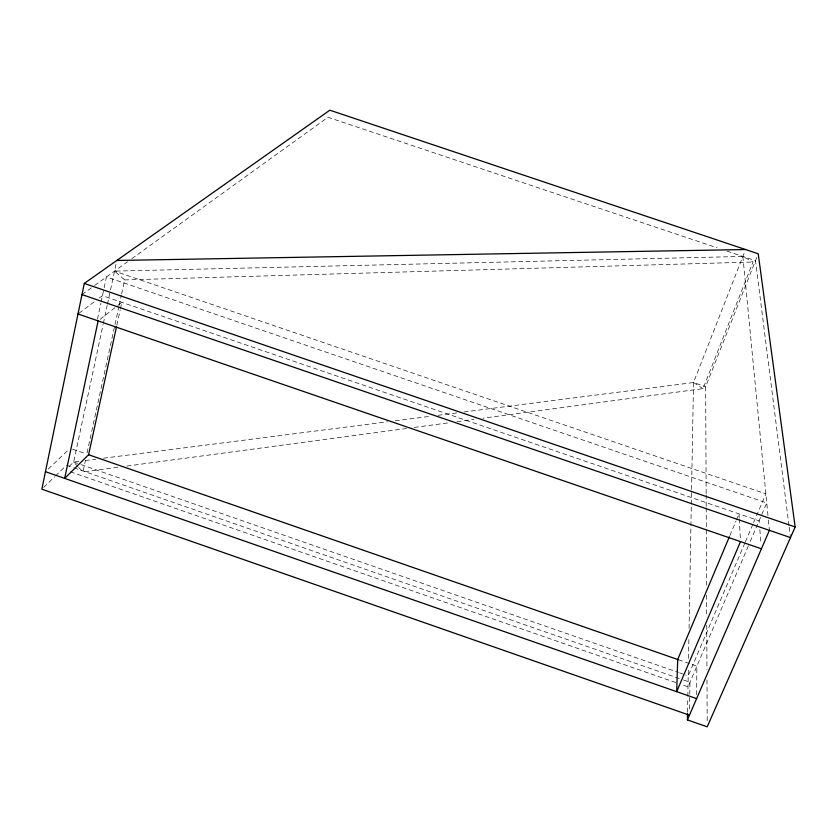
<?xml version="1.0" encoding="UTF-8"?>
<svg xmlns="http://www.w3.org/2000/svg" width="837" height="837" viewBox="0 0 837 837"><rect width="100%" height="100%" fill="white"/><g stroke="black" fill="none" stroke-linecap="round" stroke-linejoin="round"><path stroke-width="0.63" stroke-dasharray="4.18 3.14" d="M696.646 694.72L696.865 666.137L677.708 659.483M689.542 708.855L689.97 682.26L681.328 679.246M687.554 712.046L687.815 697.671M687.836 696.363L688.307 670.207M688.516 658.437L688.903 637.522M689.06 628.367L691.289 505.454M691.31 504.146L693.517 382.54L745.129 250.692M97.479 319.169L100.838 303.318M101.11 302.042L106.435 276.963L766.744 502.943L748.738 545.002M69.105 466.491L73.656 462.034L103.097 324.578M103.369 323.302L107.188 305.484M107.46 304.218L116.573 261.646M117.86 467.287L82.905 471.984L85.395 460.538M87.048 452.901L114.721 325.719M115.004 324.442L118.875 306.635M119.147 305.369L121.365 295.189M121.637 293.923L124.682 279.935L114.543 271.125L742.879 256.436L753.028 262.023L703.017 388.619L482.939 418.207M116.845 325.185L120.172 309.952M120.444 308.675L121.836 302.324L117.881 305.421M706.146 493.527L705.664 386.663L756.857 257.231M729.895 535.554L735.974 521.116M736.476 519.913L739.019 513.897L739.217 517.674M744.92 542.941L688.202 675.846L685.733 674.988M745.432 541.748L753.091 523.784M753.603 522.591L765.865 493.851L114.543 271.125M748.309 546.006L688.004 686.832L680.607 684.258M43.67 487.396L54.625 476.766M55.535 475.876L64.658 467.015M48.295 468.992L69.136 449.197M100.105 319.357L116.887 306.196M79.002 313.216L95.324 301.027M99.404 297.972L102.459 295.691L759.107 520.781L759.421 524.6M81.974 294.593L93.639 286.191M94.707 285.417L127.58 261.73M131.817 258.675L327.989 117.274L717.079 247.783M126.921 466.063L406.552 428.471M414.325 427.425L449.281 422.727M457.044 421.681L473.878 419.421M77.862 466.554L73.656 462.034L80.143 461.208M85.332 460.538L95.711 459.21M103.485 458.216L387.479 421.785M395.263 420.791L430.27 416.303M438.054 415.298L457.504 412.808M463.991 411.971L693.517 382.54L705.664 386.663M124.682 279.935L753.028 262.023M726.997 251.11L755.497 260.673L789.009 525.939M72.547 449.155L86.117 453.874M73.656 462.034L79.829 464.19M81.063 464.619L678.336 672.414M679.571 672.843L684.509 674.559M66.489 465.236L72.662 467.391M73.897 467.82L680.094 678.817M70.392 471.765L675.679 682.542M693.517 382.54L703.017 388.619M78.699 467.464L82.905 471.984M789.176 527.237L790.316 536.297M742.879 256.436L768.272 518.678M768.397 519.976L769.402 530.365M759.85 529.695L761.011 543.705M739.28 518.93L740.431 540.346M706.156 494.834L706.208 506.563M706.219 507.86L706.574 586.057M706.616 595.18L706.71 616.032M706.752 625.155L706.951 669.464M706.993 679.895L707.192 722.896"/><path stroke-width="1.26" d="M689.447 715.196L41.85 489.164L84.286 283.419L329.851 110.191L758.217 253.778L795.15 526.975L707.213 726.809L687.407 719.893L687.522 713.354M98.128 320.895L64.669 478.387L88.586 454.732L116.563 326.461M729.383 536.758L677.708 659.483L676.694 691.665L740.504 541.602M687.407 719.893L769.402 530.365M116.824 260.464L745.579 249.541M84.286 283.419L795.15 526.975M81.974 294.593L790.484 537.584M77.977 313.98L761.429 548.79M88.586 454.732L678.357 659.713M45.449 471.691L696.614 698.613"/></g></svg>
